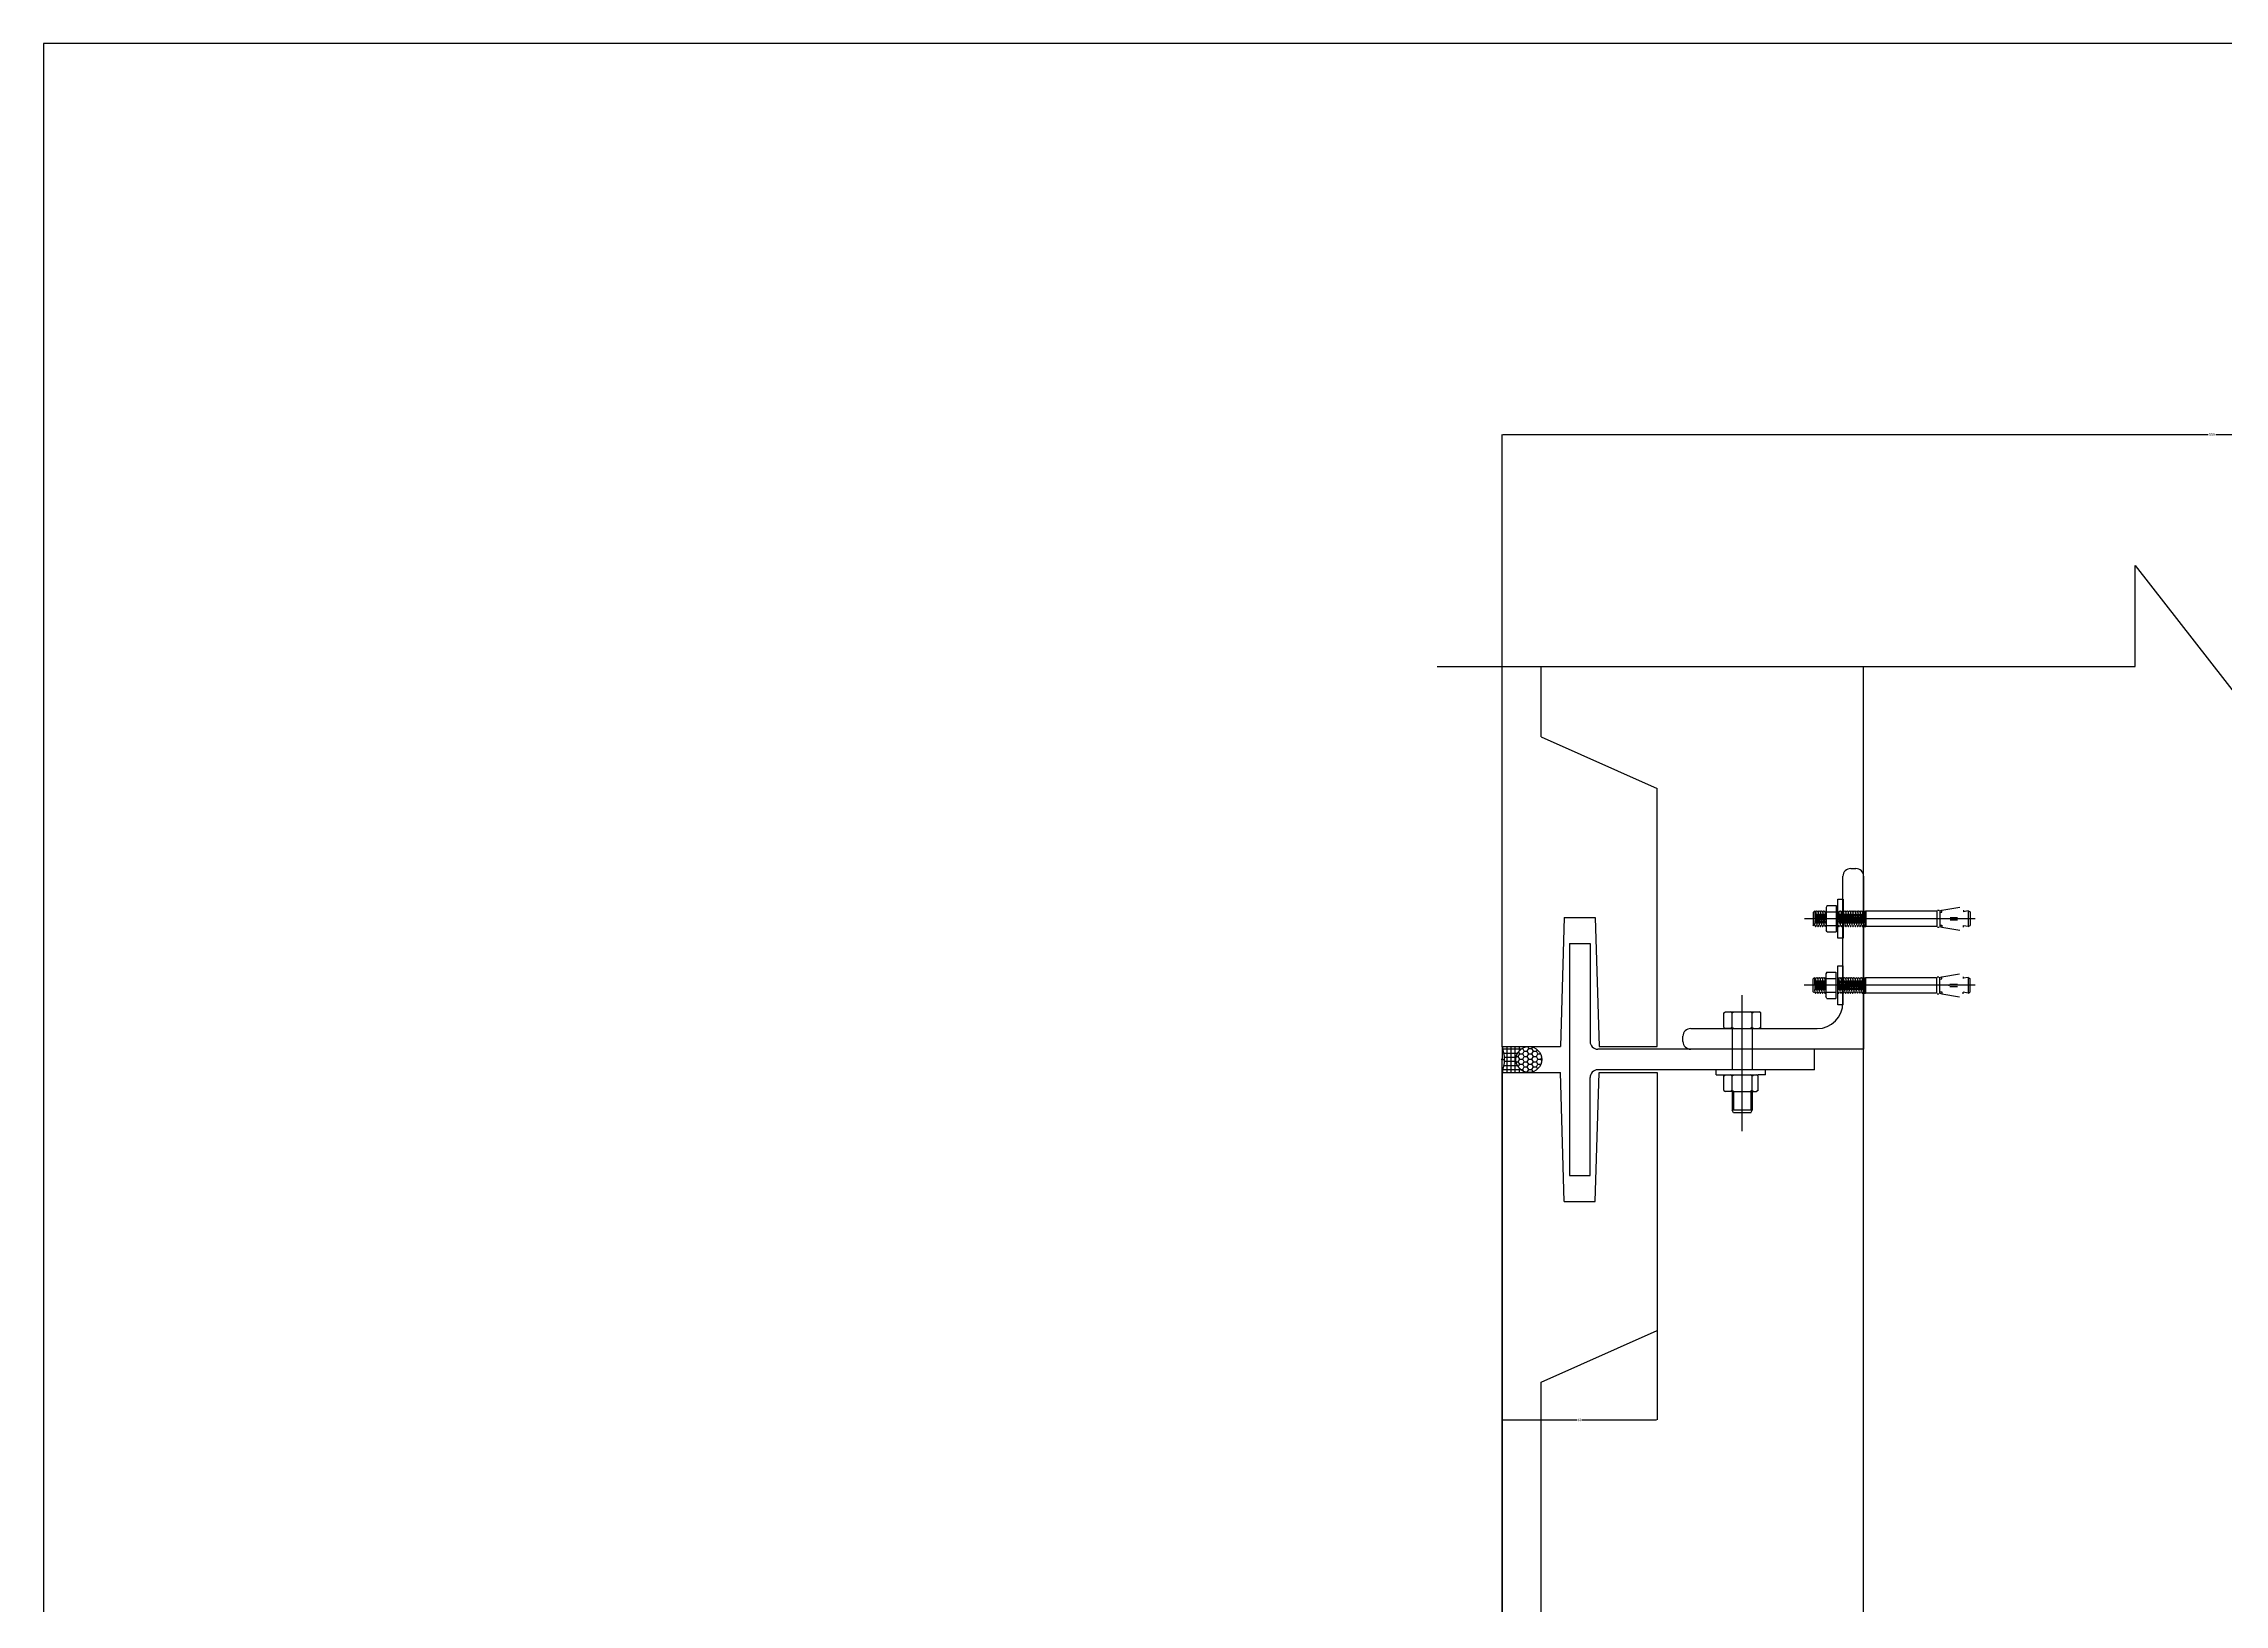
# Model space of a CAD drawing. Header units: metres. Extents: x -538 to 2883, y 358 to 2777.
# Drawn here: x -538 to 307, y 2172 to 2777 of the extents above; entities that cross this region are included whole.
import ezdxf

# ---------------------------------------------------------------- set-up
doc = ezdxf.new("R2010")
doc.units = ezdxf.units.M
for name, color, linetype in [('CEN', 1, 'Continuous'), ('SCREW', 233, 'Continuous'), ('STEEL', 2, 'Continuous'), ('鍥惧眰2', 3, 'Continuous'), ('鍥惧眰3', 4, 'Continuous'), ('鍥惧眰4', 8, 'Continuous')]:
    doc.layers.add(name, color=color, linetype=linetype)
doc.dimstyles.get("Standard").update_dxf_attribs({"dimtxt": 2.5, "dimasz": 2.5, "dimexe": 1.25, "dimexo": 0.625, "dimtad": 1, "dimcen": 2.5, "dimazin": 3, "dimtfac": 1, "dimtmove": 0, "dimatfit": 3})

# ---------------------------------------------------------------- blocks, each defined once
blk = doc.blocks.new('3213412rewr')
at = {"layer": 'CEN'}
blk.add_line((0, -134.7), (0, 39.62), dxfattribs=at)
at = {"layer": 'SCREW'}
for p, q in [((-8, 29.06), (-6.4, 30.66)), ((-8, 29.06), (0, 29.07)), ((-8, 29.06), (-6.52, 28.2)), ((-6.52, 27.79), (-8, 26.93)), ((-8, 26.93), (-8, 26.65)), ((-8, 26.65), (-6.52, 25.8)), ((-6.52, 25.39), (-8, 24.53)), ((-8, 24.53), (-8, 24.25)), ((-8, 24.25), (-6.52, 23.4)), ((-6.52, 22.99), (-8, 22.13)), ((-6.4, 30.66), (6.4, 30.66)), ((-6.4, 27.99), (6.4, 29.19)), ((-6.4, 25.59), (6.4, 26.79)), ((-6.4, 23.19), (6.4, 24.39)), ((-4.8, 27.03), (4.8, 27.75)), ((-4.8, 24.63), (4.8, 25.35)), ((-4.8, 22.23), (4.8, 22.95)), ((7.24, 29.82), (6.4, 30.66)), ((7.24, 29.82), (6.52, 29.4)), ((6.52, 28.99), (8, 28.13)), ((8, 27.85), (6.52, 27)), ((6.52, 26.59), (8, 25.73)), ((8, 25.45), (6.52, 24.6)), ((6.52, 24.19), (8, 23.33)), ((8, 23.05), (6.52, 22.2)), ((8, 28.13), (8, 27.85)), ((8, 25.73), (8, 25.45)), ((8, 23.33), (8, 23.05)), ((-13.35, 16.3), (-11.56, 17.33)), ((-13.35, 16.3), (-13.35, 7.33)), ((-13.35, 7.33), (13.35, 7.33)), ((-11.56, 17.33), (11.56, 17.33)), ((-8, 22.13), (-8, 21.85)), ((-8, 21.85), (-6.52, 21)), ((-6.52, 20.59), (-8, 19.73)), ((-8, 19.73), (-8, 19.45)), ((-8, 19.45), (-6.52, 18.6)), ((-6.52, 18.19), (-8, 17.33)), ((-6.52, 4.19), (-8, 3.34)), ((-8, 3.34), (-8, 3.06)), ((-8, 3.06), (-6.52, 2.21)), ((-6.52, 1.79), (-8, 0.94)), ((-8, 0.94), (-8, 0.66)), ((-8, 0.66), (-6.52, -0.19)), ((-7.77, 5.33), (-6.52, 4.61)), ((-6.94, 16.3), (-6.94, 7.33)), ((-6.4, 20.79), (6.4, 21.99)), ((-6.4, 18.39), (6.4, 19.59)), ((-6.4, 4.4), (3.54, 5.33)), ((-6.4, 2), (6.4, 3.2)), ((-6.4, -0.4), (6.4, 0.8)), ((-4.8, 19.83), (4.8, 20.55)), ((-4.8, 17.43), (4.8, 18.15)), ((-4.8, 3.44), (4.8, 4.16)), ((-4.8, 1.04), (4.8, 1.76)), ((6.52, 21.79), (8, 20.93)), ((8, 20.65), (6.52, 19.8)), ((6.52, 19.39), (8, 18.53)), ((8, 18.25), (6.52, 17.4)), ((8, 4.26), (6.52, 3.41)), ((6.52, 2.99), (8, 2.14)), ((8, 1.86), (6.52, 1.01)), ((6.52, 0.59), (8, -0.26)), ((6.62, 5.33), (8, 4.54)), ((6.94, 16.3), (6.94, 7.33)), ((8, 20.93), (8, 20.65)), ((8, 18.53), (8, 18.25)), ((8, 4.54), (8, 4.26)), ((8, 2.14), (8, 1.86)), ((13.35, 16.3), (11.56, 17.33)), ((13.35, 16.3), (13.35, 7.33)), ((-6.52, -0.61), (-8, -1.46)), ((-8, -1.46), (-8, -1.74)), ((-8, -1.74), (-6.52, -2.59)), ((-6.52, -3.01), (-8, -3.86)), ((-8, -3.86), (-8, -4.14)), ((-8, -4.14), (-6.52, -4.99)), ((-6.52, -5.41), (-8, -6.26)), ((-8, -6.26), (-8, -6.54)), ((-8, -6.54), (-6.52, -7.39)), ((-6.52, -7.81), (-8, -8.66)), ((-8, -8.66), (-8, -8.94)), ((-8, -8.94), (-6.52, -9.79)), ((-6.52, -10.21), (-8, -11.06)), ((-8, -11.06), (-8, -11.34)), ((-8, -11.34), (-6.52, -12.19)), ((-6.52, -12.61), (-8, -13.46)), ((-8, -13.46), (-8, -13.74)), ((-8, -13.74), (-6.52, -14.59)), ((-6.52, -15.01), (-8, -15.86)), ((-8, -15.86), (-8, -16.14)), ((-8, -16.14), (-6.52, -16.99)), ((-6.52, -17.41), (-8, -18.26)), ((-8, -18.26), (-8, -18.54)), ((-8, -18.54), (-6.52, -19.39)), ((-6.52, -19.81), (-8, -20.66)), ((-8, -20.66), (-8, -20.94)), ((-8, -20.94), (-6.52, -21.79)), ((-6.52, -22.21), (-8, -23.06)), ((-6.4, -2.8), (6.4, -1.6)), ((-6.4, -5.2), (6.4, -4)), ((-6.4, -7.6), (6.4, -6.4)), ((-6.4, -10), (6.4, -8.8)), ((-6.4, -12.4), (6.4, -11.2)), ((-6.4, -14.8), (6.4, -13.6)), ((-6.4, -17.2), (6.4, -16)), ((-6.4, -19.6), (6.4, -18.4)), ((-6.4, -22), (6.4, -20.8)), ((-6.15, -23.06), (8, -22)), ((-4.8, -1.36), (4.8, -0.64)), ((-4.8, -3.76), (4.8, -3.04)), ((-4.8, -6.16), (4.8, -5.44)), ((-4.8, -8.56), (4.8, -7.84)), ((-4.8, -10.96), (4.8, -10.24)), ((-4.8, -13.36), (4.8, -12.64)), ((-4.8, -15.76), (4.8, -15.04)), ((-4.8, -18.16), (4.8, -17.44)), ((-4.8, -20.56), (4.8, -19.84)), ((8, -0.54), (6.52, -1.39)), ((6.52, -1.81), (8, -2.66)), ((8, -2.94), (6.52, -3.79)), ((6.52, -4.21), (8, -5.06)), ((8, -5.34), (6.52, -6.19)), ((6.52, -6.61), (8, -7.46)), ((8, -7.74), (6.52, -8.59)), ((6.52, -9.01), (8, -9.86)), ((8, -10.14), (6.52, -10.99)), ((6.52, -11.41), (8, -12.26)), ((8, -12.54), (6.52, -13.39)), ((6.52, -13.81), (8, -14.66)), ((8, -14.94), (6.52, -15.79)), ((6.52, -16.21), (8, -17.06)), ((8, -17.34), (6.52, -18.19)), ((6.52, -18.61), (8, -19.46)), ((8, -19.74), (6.52, -20.59)), ((6.52, -21.01), (8, -21.86)), ((8, -0.26), (8, -0.54)), ((8, -2.66), (8, -2.94)), ((8, -5.06), (8, -5.34)), ((8, -7.46), (8, -7.74)), ((8, -9.86), (8, -10.14)), ((8, -12.26), (8, -12.54)), ((8, -14.66), (8, -14.94)), ((8, -17.06), (8, -17.34)), ((8, -19.46), (8, -19.74)), ((8, -21.86), (8, -22.14)), ((8, -22), (8, -23.06)), ((-8, -23.06), (8, -23.06)), ((-8, -23.06), (-8, -23.34)), ((-8, -23.34), (-8, -95.48)), ((8, -95.48), (8, -23.06)), ((-8.6, -100.66), (-11.73, -118.85)), ((-8.64, -96.12), (-8.64, -97.89)), ((-8, -98.53), (-8.6, -100.66)), ((-6.61, -100.66), (-8.6, -100.66)), ((-8, -95.48), (8, -95.48)), ((-8, -98.53), (8, -98.53)), ((-6.37, -98.53), (-6.61, -100.66)), ((-1.12, -108.91), (-1.12, -116.64)), ((0.48, -108.27), (-0.48, -108.27)), ((1.12, -108.91), (1.12, -116.64)), ((6.56, -98.53), (6.61, -100.66)), ((6.61, -100.66), (8.6, -100.66)), ((8, -98.53), (8.6, -100.66)), ((8.6, -100.66), (11.73, -118.85)), ((8.64, -96.12), (8.64, -97.89)), ((-8.59, -122.64), (-7.11, -122.64)), ((-8, -127.54), (-7.14, -122.64)), ((-8, -127.54), (8, -127.54)), ((-8, -127.54), (-7.01, -129.34)), ((-7.01, -129.34), (7.01, -129.34)), ((8, -127.54), (7.01, -129.34)), ((8.59, -122.64), (7.11, -122.64)), ((8, -127.54), (7.14, -122.64))]:
    blk.add_line(p, q, dxfattribs=at)
at = {"layer": 'STEEL'}
for p, q in [((-20, 5.33), (-20, 0)), ((20, 5.33), (-20, 5.33)), ((-20, 0), (20, 0)), ((20, 0), (20, 5.33))]:
    blk.add_line(p, q, dxfattribs=at)
blk = doc.blocks.new('_CLOSEDFILLED')
at = {"color": 0, "linetype": 'BYBLOCK'}
blk.add_solid([(-1, 0.2), (0, 0), (-1, -0.2)], dxfattribs=at)
blk = doc.blocks.new('*D5')
for p, q in [((26.74, 2314.78), (26.74, 2243.84)), ((86.74, 2314.78), (86.74, 2243.84)), ((26.99, 2243.84), (55.74, 2243.84)), ((57.74, 2243.84), (86.49, 2243.84))]:
    blk.add_line(p, q)
at = {"layer": 'Defpoints'}
for p in [(26.74, 2314.78), (86.74, 2314.78), (26.74, 2243.84)]:
    blk.add_point(p, dxfattribs=at)
at = {"xscale": 0.25, "yscale": 0.25, "rotation": 180}
blk.add_blockref('_CLOSEDFILLED', (26.74, 2243.84), dxfattribs=at)
at = {"xscale": 0.25, "yscale": 0.25}
blk.add_blockref('_CLOSEDFILLED', (86.74, 2243.84), dxfattribs=at)
at = {"insert": (56.74, 2243.84), "char_height": 1, "attachment_point": 5}
blk.add_mtext('60', dxfattribs=at)
blk = doc.blocks.new('*D7')
for p, q in [((26.74, 2378.51), (26.74, 1628.51)), ((26.49, 1628.51), (26.24, 1628.51)), ((26.74, 878.51), (26.74, 1628.51)), ((26.74, 1628.51), (26.74, 1628.51)), ((26.99, 1628.51), (27.24, 1628.51))]:
    blk.add_line(p, q)
at = {"layer": 'Defpoints'}
for p in [(26.74, 2378.51), (26.74, 1628.51), (26.74, 878.51)]:
    blk.add_point(p, dxfattribs=at)
at = {"xscale": 0.25, "yscale": 0.25}
blk.add_blockref('_CLOSEDFILLED', (26.74, 1628.51), dxfattribs=at)
at = {"xscale": 0.25, "yscale": 0.25, "rotation": 180}
blk.add_blockref('_CLOSEDFILLED', (26.74, 1628.51), dxfattribs=at)
at = {"insert": (26.74, 1629.635), "char_height": 1, "attachment_point": 5}
blk.add_mtext('0', dxfattribs=at)
blk = doc.blocks.new('*D8')
for p, q in [((26.49, 2383.51), (26.24, 2383.51)), ((26.74, 2388.51), (26.74, 2383.51)), ((26.74, 2378.51), (26.74, 2383.51)), ((26.74, 2383.51), (26.74, 2383.51)), ((26.99, 2383.51), (27.24, 2383.51))]:
    blk.add_line(p, q)
at = {"layer": 'Defpoints'}
for p in [(26.74, 2388.51), (26.74, 2383.51), (26.74, 2378.51)]:
    blk.add_point(p, dxfattribs=at)
at = {"xscale": 0.25, "yscale": 0.25}
blk.add_blockref('_CLOSEDFILLED', (26.74, 2383.51), dxfattribs=at)
at = {"xscale": 0.25, "yscale": 0.25, "rotation": 180}
blk.add_blockref('_CLOSEDFILLED', (26.74, 2383.51), dxfattribs=at)
at = {"insert": (26.74, 2384.635), "char_height": 1, "attachment_point": 5}
blk.add_mtext('0', dxfattribs=at)
blk = doc.blocks.new('*D23')
for p, q in [((26.74, 2535.77), (26.74, 2625.74)), ((26.99, 2625.74), (300.24, 2625.74)), ((303.24, 2625.74), (576.49, 2625.74)), ((576.74, 2535.77), (576.74, 2625.74))]:
    blk.add_line(p, q)
at = {"layer": 'Defpoints'}
for p in [(26.74, 2625.74), (26.74, 2535.77), (576.74, 2535.77)]:
    blk.add_point(p, dxfattribs=at)
at = {"xscale": 0.25, "yscale": 0.25, "rotation": 180}
blk.add_blockref('_CLOSEDFILLED', (26.74, 2625.74), dxfattribs=at)
at = {"xscale": 0.25, "yscale": 0.25}
blk.add_blockref('_CLOSEDFILLED', (576.74, 2625.74), dxfattribs=at)
at = {"insert": (301.74, 2625.74), "char_height": 1, "attachment_point": 5}
blk.add_mtext('550', dxfattribs=at)

msp = doc.modelspace()

# ---------------------------------------------------------------- hatches: boundary and pattern name
h = msp.add_hatch()
h.set_pattern_fill('AR-CONC', scale=10)
h.paths.add_polyline_path([(196.08, 2408.98), (194.93, 2408.98), (194.93, 2415.53), (196.08, 2415.53)])
h.paths.add_polyline_path([(196.16, 815.68), (195, 815.68), (195, 822.22), (196.16, 822.22)])
at = {"layer": '鍥惧眰4'}
h = msp.add_hatch(dxfattribs=at)
h.set_pattern_fill('NET', scale=0.5)
h.paths.add_polyline_path([(37.01, 2388.51, 0.41), (32.01, 2383.51), (27.59, 2383.51, 0.08), (26.74, 2388.51)])
h.paths.add_polyline_path([(32.01, 2383.51, 0.41), (37.01, 2378.51), (26.74, 2378.51, 0.08), (27.59, 2383.51)])
h = msp.add_hatch(dxfattribs=at)
h.set_pattern_fill('HONEY', scale=0.37)
h.paths.add_polyline_path([(32.01, 2383.51, -0.41), (37.01, 2388.51, -0.41), (42.01, 2383.51)])
h.paths.add_polyline_path([(42.01, 2383.51, -0.41), (37.01, 2378.51, -0.41), (32.01, 2383.51)])

# ---------------------------------------------------------------- linework, layer by layer
for p, q in [((271.89, 2535.77), (271.89, 2574.99)), ((271.89, 2574.99), (323.63, 2508.68)), ((1.53, 2535.77), (271.89, 2535.77)), ((166.74, 721.26), (166.74, 2535.77)), ((166.74, 2535.77), (271.89, 2535.77)), ((158.74, 2405.51), (158.74, 2454.51)), ((161.74, 2457.51), (163.74, 2457.51)), ((166.74, 2454.51), (166.74, 2387.51)), ((52.74, 2428.51), (52.74, 2338.51)), ((52.74, 2428.51), (60.74, 2428.51)), ((60.74, 2428.51), (60.74, 2390.51)), ((96.74, 2390.51), (96.74, 2392.51)), ((99.74, 2395.51), (148.74, 2395.51)), ((115.86, 2395.51), (115.86, 2379.51)), ((123.56, 2395.51), (123.56, 2379.51)), ((147.74, 2387.51), (63.74, 2387.51)), ((166.74, 2387.51), (99.74, 2387.51)), ((147.74, 2379.51), (147.74, 2387.51)), ((60.74, 2338.51), (60.74, 2376.51)), ((147.74, 2379.51), (63.74, 2379.51)), ((52.74, 2338.51), (60.74, 2338.51))]:
    msp.add_line(p, q)
msp.add_lwpolyline([(-538.47, 357.97), (2882.97, 357.97), (2882.97, 2777.17), (-538.47, 2777.17)], close=True)
for centre, radius, start, end in [((161.74, 2454.51), 3, 90, 180), ((163.74, 2454.51), 3, 0, 90), ((148.74, 2405.51), 10, 270, 0), ((99.74, 2392.51), 3, 90, 180), ((63.74, 2390.51), 3, 180, 270), ((99.74, 2390.51), 3, 180, 270), ((63.74, 2376.51), 3, 90, 180)]:
    msp.add_arc(centre, radius, start, end)
at = {"layer": '鍥惧眰2'}
for p, q in [((26.74, 2388.51), (26.74, 2535.77)), ((41.74, 2508.51), (41.74, 2535.77)), ((41.74, 2508.51), (86.74, 2488.51)), ((86.74, 2388.51), (86.74, 2488.51)), ((50.74, 2438.51), (49.24, 2388.51)), ((50.74, 2438.51), (62.74, 2438.51)), ((62.74, 2438.51), (64.24, 2388.51)), ((26.74, 2388.51), (49.24, 2388.51)), ((64.24, 2388.51), (86.74, 2388.51)), ((26.74, 878.51), (26.74, 2378.51)), ((26.74, 2378.51), (49.24, 2378.51)), ((50.74, 2328.51), (49.24, 2378.51)), ((62.74, 2328.51), (64.24, 2378.51)), ((64.24, 2378.51), (86.74, 2378.51)), ((86.74, 2378.51), (86.74, 2278.51)), ((50.74, 2328.51), (62.74, 2328.51)), ((41.74, 2258.51), (86.74, 2278.51)), ((41.74, 1918.51), (41.74, 2258.51))]:
    msp.add_line(p, q, dxfattribs=at)
at = {"layer": '鍥惧眰3'}
for p, q in [((112.51, 2401.59), (113.16, 2402)), ((112.51, 2395.92), (112.51, 2401.59)), ((113.16, 2402), (126.26, 2402)), ((126.92, 2401.59), (126.26, 2402)), ((126.92, 2395.92), (126.92, 2401.59)), ((112.51, 2395.92), (113.16, 2395.51)), ((115.86, 2395.51), (113.16, 2395.51)), ((115.86, 2395.51), (123.56, 2395.51)), ((123.56, 2395.51), (126.26, 2395.51)), ((126.92, 2395.92), (126.26, 2395.51)), ((109.62, 2377.59), (109.62, 2379.51)), ((109.62, 2377.59), (112.51, 2377.59)), ((112.51, 2377.59), (125.84, 2377.59)), ((112.51, 2377.18), (113.16, 2377.59)), ((112.51, 2371.51), (112.51, 2377.18)), ((125.84, 2377.18), (125.19, 2377.59)), ((128.73, 2377.59), (125.84, 2377.59)), ((125.84, 2371.51), (125.84, 2377.18)), ((128.73, 2377.59), (128.73, 2379.51)), ((112.51, 2371.51), (113.16, 2371.11)), ((115.86, 2371.11), (113.16, 2371.11)), ((115.86, 2371.11), (115.86, 2363.86)), ((115.86, 2371.11), (123.56, 2371.11)), ((123.56, 2371.11), (123.56, 2363.86)), ((123.56, 2371.11), (125.19, 2371.11)), ((125.84, 2371.51), (125.19, 2371.11)), ((123.56, 2363.86), (115.86, 2363.86)), ((116.37, 2362.9), (115.86, 2363.86)), ((123.05, 2362.9), (116.37, 2362.9)), ((123.05, 2362.9), (123.56, 2363.86))]:
    msp.add_line(p, q, dxfattribs=at)
msp.add_circle((37.01, 2383.51), 5, dxfattribs=at)
msp.add_arc((12.39, 2383.51), 15.2, 340.79, 19.21, dxfattribs=at)
at = {"layer": '鍥惧眰4'}
for p, q in [((119.71, 2355.7), (119.71, 2408.43)), ((115.86, 2401.59), (115.21, 2402)), ((115.86, 2401.59), (116.52, 2402)), ((115.86, 2395.92), (115.86, 2401.59)), ((123.56, 2401.59), (122.91, 2402)), ((123.56, 2401.59), (124.22, 2402)), ((123.56, 2395.92), (123.56, 2401.59)), ((115.86, 2395.92), (115.21, 2395.51)), ((115.86, 2395.92), (116.52, 2395.51)), ((123.56, 2395.92), (122.91, 2395.51)), ((123.56, 2395.92), (124.22, 2395.51)), ((115.86, 2377.18), (115.21, 2377.59)), ((115.86, 2377.18), (116.52, 2377.59)), ((115.86, 2371.51), (115.86, 2377.18)), ((123.56, 2377.18), (122.91, 2377.59)), ((123.56, 2377.18), (124.22, 2377.59)), ((123.56, 2371.51), (123.56, 2377.18)), ((115.86, 2371.51), (115.21, 2371.11)), ((115.86, 2371.51), (116.52, 2371.11)), ((116.34, 2371.11), (116.34, 2363.86)), ((123.56, 2371.51), (122.91, 2371.11)), ((123.08, 2371.11), (123.08, 2363.86)), ((123.56, 2371.51), (124.22, 2371.11))]:
    msp.add_line(p, q, dxfattribs=at)

# ---------------------------------------------------------------- block references
at = {"layer": 'STEEL', "xscale": -0.38, "yscale": 0.38, "zscale": 0.38, "rotation": 90}
for p in [(158.82, 2438.08), (158.74, 2412.26)]:
    msp.add_blockref('3213412rewr', p, dxfattribs=at)

# ---------------------------------------------------------------- dimensions: what is measured, and where the dimension line sits
for base, p1, p2, picture, middle in [((26.74, 2625.74), (26.74, 2535.77), (576.74, 2535.77), '*D23', (301.74, 2625.74)), ((26.74, 2383.51), (26.74, 2378.51), (26.74, 2388.51), '*D8', (26.74, 2384.635)), ((26.74, 1628.51), (26.74, 878.51), (26.74, 2378.51), '*D7', (26.74, 1629.635)), ((26.74, 2243.84), (26.74, 2314.78), (86.74, 2314.78), '*D5', (56.74, 2243.84))]:
    dim = msp.add_linear_dim(base=base, p1=p1, p2=p2, dimstyle='Standard')
    dim.commit()
    dim.dimension.update_dxf_attribs({"geometry": picture, "text_midpoint": middle})

doc.saveas('drawing.dxf')
